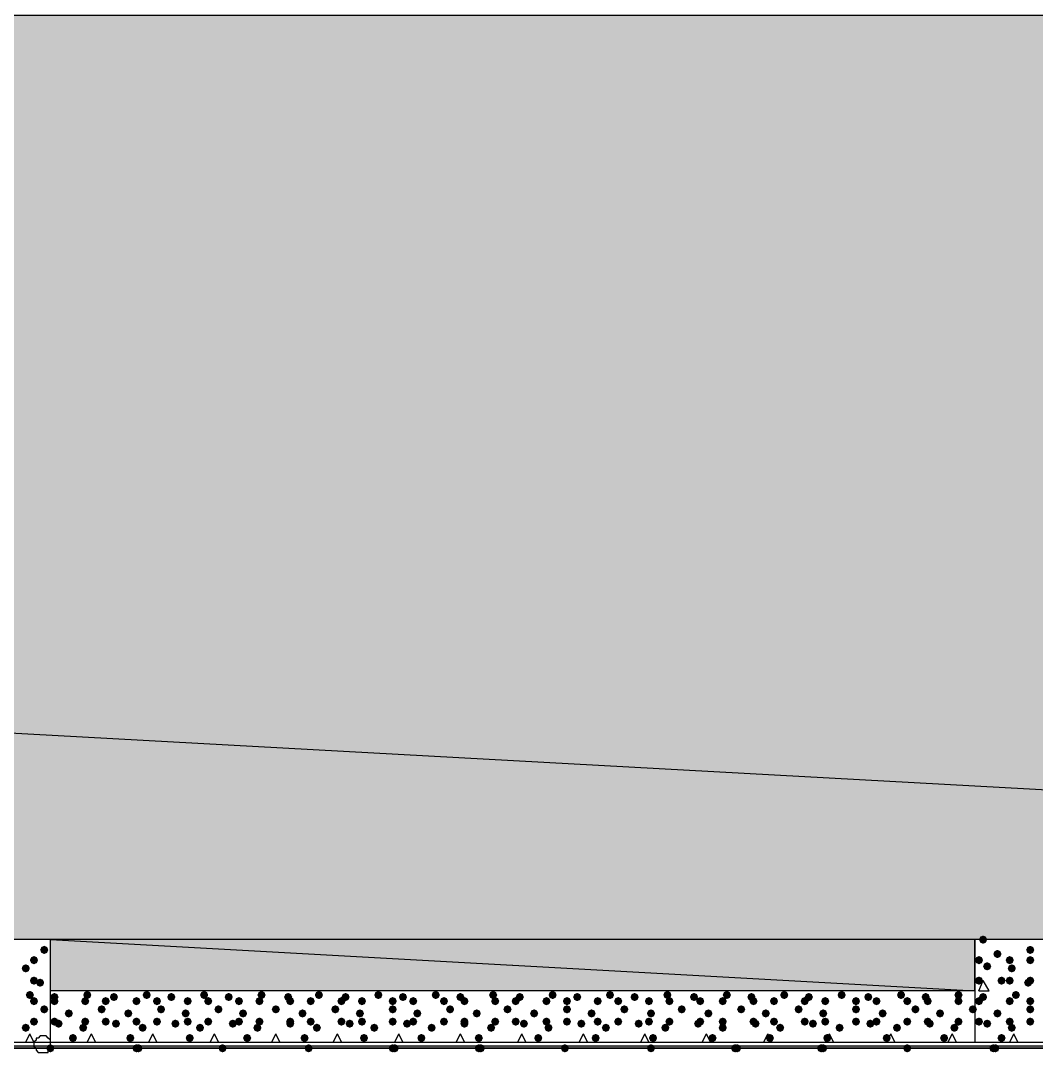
# Model space of a CAD drawing. Header units: millimetres. Extents: x 0 to 420, y 0 to 297.
# Drawn here: x 308.55 to 329.52, y 84.33 to 105.64 of the extents above; entities that cross this region are included whole.
import ezdxf

# ---------------------------------------------------------------- set-up
doc = ezdxf.new("R2010")
doc.units = ezdxf.units.MM
doc.layers.get('0').update_dxf_attribs({"linetype": 'CONTINUOUS'})

msp = doc.modelspace()

# ---------------------------------------------------------------- hatches: boundary and pattern name
at = {"true_color": 0x000008}
h = msp.add_hatch(color=0, dxfattribs=at)
h.paths.add_polyline_path([(385.826, 105.748667), (39.708667, 105.748667), (385.826, 86.656333)], flags=0)
h.paths.add_polyline_path([(39.708667, 105.748667), (385.826, 86.656333), (39.708667, 86.656333)], flags=0)
h = msp.add_hatch(color=0, dxfattribs=at)
h.paths.add_polyline_path([(328.252667, 86.656333), (309.160333, 86.656333), (328.252667, 85.598)], flags=0)
h.paths.add_polyline_path([(309.160333, 86.656333), (328.252667, 85.598), (309.160333, 85.598)], flags=0)
at = {"true_color": 0x000007}
for points in [[(328.506667, 86.656333), (328.481796, 86.596537), (328.422, 86.571667), (328.362204, 86.596537), (328.337333, 86.656333), (328.362204, 86.716129), (328.422, 86.741), (328.481796, 86.716129)], [(309.118, 86.444667), (309.093129, 86.384871), (309.033333, 86.36), (308.973538, 86.384871), (308.948667, 86.444667), (308.973537, 86.504462), (309.033333, 86.529333), (309.093129, 86.504463)], [(328.803, 86.36), (328.778129, 86.300204), (328.718333, 86.275333), (328.658537, 86.300204), (328.633667, 86.36), (328.658537, 86.419796), (328.718333, 86.444667), (328.778129, 86.419796)], [(329.480333, 86.444667), (329.455462, 86.384871), (329.395667, 86.36), (329.335871, 86.384871), (329.311, 86.444667), (329.335871, 86.504462), (329.395667, 86.529333), (329.455462, 86.504463)], [(308.737, 86.063667), (308.712129, 86.003871), (308.652333, 85.979), (308.592538, 86.003871), (308.567667, 86.063667), (308.592537, 86.123462), (308.652333, 86.148333), (308.712129, 86.123463)], [(308.906333, 86.233), (308.881463, 86.173204), (308.821667, 86.148333), (308.761871, 86.173204), (308.737, 86.233), (308.761871, 86.292796), (308.821667, 86.317667), (308.881462, 86.292796)], [(328.422, 86.233), (328.397129, 86.173204), (328.337333, 86.148333), (328.277537, 86.173204), (328.252667, 86.233), (328.277537, 86.292796), (328.337333, 86.317667), (328.397129, 86.292796)], [(328.591333, 86.106), (328.566462, 86.046204), (328.506667, 86.021333), (328.446871, 86.046204), (328.422, 86.106), (328.446871, 86.165796), (328.506667, 86.190667), (328.566462, 86.165796)], [(329.057, 86.233), (329.032129, 86.173204), (328.972333, 86.148333), (328.912537, 86.173204), (328.887667, 86.233), (328.912537, 86.292796), (328.972333, 86.317667), (329.032129, 86.292796)], [(329.099333, 86.063667), (329.074462, 86.003871), (329.014667, 85.979), (328.954871, 86.003871), (328.93, 86.063667), (328.954871, 86.123462), (329.014667, 86.148333), (329.074462, 86.123463)], [(329.480333, 86.233), (329.455462, 86.173204), (329.395667, 86.148333), (329.335871, 86.173204), (329.311, 86.233), (329.335871, 86.292796), (329.395667, 86.317667), (329.455462, 86.292796)], [(308.906333, 85.809667), (308.881463, 85.749871), (308.821667, 85.725), (308.761871, 85.749871), (308.737, 85.809667), (308.761871, 85.869462), (308.821667, 85.894333), (308.881462, 85.869463)], [(309.033333, 85.767333), (309.008462, 85.707538), (308.948667, 85.682667), (308.888871, 85.707538), (308.864, 85.767333), (308.888871, 85.827129), (308.948667, 85.852), (309.008462, 85.827129)], [(328.422, 85.809667), (328.397129, 85.749871), (328.337333, 85.725), (328.277537, 85.749871), (328.252667, 85.809667), (328.277537, 85.869462), (328.337333, 85.894333), (328.397129, 85.869463)], [(328.887667, 85.809667), (328.862796, 85.749871), (328.803, 85.725), (328.743204, 85.749871), (328.718333, 85.809667), (328.743204, 85.869462), (328.803, 85.894333), (328.862796, 85.869463)], [(329.057, 85.809667), (329.032129, 85.749871), (328.972333, 85.725), (328.912537, 85.749871), (328.887667, 85.809667), (328.912537, 85.869462), (328.972333, 85.894333), (329.032129, 85.869463)], [(329.438, 85.767333), (329.413129, 85.707538), (329.353333, 85.682667), (329.293537, 85.707538), (329.268667, 85.767333), (329.293537, 85.827129), (329.353333, 85.852), (329.413129, 85.827129)], [(329.480333, 85.809667), (329.455462, 85.749871), (329.395667, 85.725), (329.335871, 85.749871), (329.311, 85.809667), (329.335871, 85.869462), (329.395667, 85.894333), (329.455462, 85.869463)], [(308.821667, 85.513333), (308.796796, 85.453537), (308.737, 85.428667), (308.677204, 85.453537), (308.652333, 85.513333), (308.677204, 85.573129), (308.737, 85.598), (308.796796, 85.573129)], [(328.506667, 85.471), (328.481796, 85.411204), (328.422, 85.386333), (328.362204, 85.411204), (328.337333, 85.471), (328.362204, 85.530796), (328.422, 85.555667), (328.481796, 85.530796)], [(329.184, 85.513333), (329.159129, 85.453537), (329.099333, 85.428667), (329.039537, 85.453537), (329.014667, 85.513333), (329.039537, 85.573129), (329.099333, 85.598), (329.159129, 85.573129)], [(308.906333, 85.386333), (308.881463, 85.326537), (308.821667, 85.301667), (308.761871, 85.326537), (308.737, 85.386333), (308.761871, 85.446129), (308.821667, 85.471), (308.881462, 85.446129)], [(309.118, 85.217), (309.093129, 85.157204), (309.033333, 85.132333), (308.973538, 85.157204), (308.948667, 85.217), (308.973537, 85.276796), (309.033333, 85.301667), (309.093129, 85.276796)], [(328.422, 85.386333), (328.397129, 85.326537), (328.337333, 85.301667), (328.277537, 85.326537), (328.252667, 85.386333), (328.277537, 85.446129), (328.337333, 85.471), (328.397129, 85.446129)], [(329.057, 85.386333), (329.032129, 85.326537), (328.972333, 85.301667), (328.912537, 85.326537), (328.887667, 85.386333), (328.912537, 85.446129), (328.972333, 85.471), (329.032129, 85.446129)], [(329.480333, 85.386333), (329.455462, 85.326537), (329.395667, 85.301667), (329.335871, 85.326537), (329.311, 85.386333), (329.335871, 85.446129), (329.395667, 85.471), (329.455462, 85.446129)], [(329.480333, 85.217), (329.455462, 85.157204), (329.395667, 85.132333), (329.335871, 85.157204), (329.311, 85.217), (329.335871, 85.276796), (329.395667, 85.301667), (329.455462, 85.276796)], [(308.906333, 84.963), (308.881463, 84.903204), (308.821667, 84.878333), (308.761871, 84.903204), (308.737, 84.963), (308.761871, 85.022796), (308.821667, 85.047667), (308.881462, 85.022796)], [(328.422, 84.963), (328.397129, 84.903204), (328.337333, 84.878333), (328.277537, 84.903204), (328.252667, 84.963), (328.277537, 85.022796), (328.337333, 85.047667), (328.397129, 85.022796)], [(328.803, 85.132333), (328.778129, 85.072538), (328.718333, 85.047667), (328.658537, 85.072538), (328.633667, 85.132333), (328.658537, 85.192129), (328.718333, 85.217), (328.778129, 85.192129)], [(329.057, 84.963), (329.032129, 84.903204), (328.972333, 84.878333), (328.912537, 84.903204), (328.887667, 84.963), (328.912537, 85.022796), (328.972333, 85.047667), (329.032129, 85.022796)], [(329.480333, 84.963), (329.455462, 84.903204), (329.395667, 84.878333), (329.335871, 84.903204), (329.311, 84.963), (329.335871, 85.022796), (329.395667, 85.047667), (329.455462, 85.022796)], [(308.737, 84.836), (308.712129, 84.776204), (308.652333, 84.751333), (308.592538, 84.776204), (308.567667, 84.836), (308.592537, 84.895796), (308.652333, 84.920667), (308.712129, 84.895796)], [(328.591333, 84.920667), (328.566462, 84.860871), (328.506667, 84.836), (328.446871, 84.860871), (328.422, 84.920667), (328.446871, 84.980462), (328.506667, 85.005333), (328.566462, 84.980463)], [(329.099333, 84.836), (329.074462, 84.776204), (329.014667, 84.751333), (328.954871, 84.776204), (328.93, 84.836), (328.954871, 84.895796), (329.014667, 84.920667), (329.074462, 84.895796)], [(328.887667, 84.624333), (328.862796, 84.564537), (328.803, 84.539667), (328.743204, 84.564537), (328.718333, 84.624333), (328.743204, 84.684129), (328.803, 84.709), (328.862796, 84.684129)]]:
    msp.add_hatch(color=0, dxfattribs=at).paths.add_polyline_path(points, flags=0)
at = {"true_color": 0x000008}
for points in [[(309.329667, 85.471), (309.304796, 85.411204), (309.245, 85.386333), (309.185204, 85.411204), (309.160333, 85.471), (309.185204, 85.530796), (309.245, 85.555667), (309.304796, 85.530796)], [(310.007, 85.513333), (309.982129, 85.453537), (309.922333, 85.428667), (309.862538, 85.453537), (309.837667, 85.513333), (309.862537, 85.573129), (309.922333, 85.598), (309.982129, 85.573129)], [(310.557333, 85.471), (310.532462, 85.411204), (310.472667, 85.386333), (310.412871, 85.411204), (310.388, 85.471), (310.412871, 85.530796), (310.472667, 85.555667), (310.532462, 85.530796)], [(311.234667, 85.513333), (311.209796, 85.453537), (311.15, 85.428667), (311.090204, 85.453537), (311.065333, 85.513333), (311.090204, 85.573129), (311.15, 85.598), (311.209796, 85.573129)], [(311.742667, 85.471), (311.717796, 85.411204), (311.658, 85.386333), (311.598204, 85.411204), (311.573333, 85.471), (311.598204, 85.530796), (311.658, 85.555667), (311.717796, 85.530796)], [(312.42, 85.513333), (312.395129, 85.453537), (312.335333, 85.428667), (312.275538, 85.453537), (312.250667, 85.513333), (312.275537, 85.573129), (312.335333, 85.598), (312.395129, 85.573129)], [(312.928, 85.471), (312.903129, 85.411204), (312.843333, 85.386333), (312.783537, 85.411204), (312.758667, 85.471), (312.783537, 85.530796), (312.843333, 85.555667), (312.903129, 85.530796)], [(313.605333, 85.513333), (313.580462, 85.453537), (313.520667, 85.428667), (313.460871, 85.453537), (313.436, 85.513333), (313.460871, 85.573129), (313.520667, 85.598), (313.580462, 85.573129)], [(314.155667, 85.471), (314.130796, 85.411204), (314.071, 85.386333), (314.011204, 85.411204), (313.986333, 85.471), (314.011204, 85.530796), (314.071, 85.555667), (314.130796, 85.530796)], [(314.790667, 85.513333), (314.765796, 85.453537), (314.706, 85.428667), (314.646204, 85.453537), (314.621333, 85.513333), (314.646204, 85.573129), (314.706, 85.598), (314.765796, 85.573129)], [(315.341, 85.471), (315.316129, 85.411204), (315.256333, 85.386333), (315.196537, 85.411204), (315.171667, 85.471), (315.196537, 85.530796), (315.256333, 85.555667), (315.316129, 85.530796)], [(316.018333, 85.513333), (315.993462, 85.453537), (315.933667, 85.428667), (315.873871, 85.453537), (315.849, 85.513333), (315.873871, 85.573129), (315.933667, 85.598), (315.993462, 85.573129)], [(316.526333, 85.471), (316.501463, 85.411204), (316.441667, 85.386333), (316.381871, 85.411204), (316.357, 85.471), (316.381871, 85.530796), (316.441667, 85.555667), (316.501462, 85.530796)], [(317.203667, 85.513333), (317.178796, 85.453537), (317.119, 85.428667), (317.059204, 85.453537), (317.034333, 85.513333), (317.059204, 85.573129), (317.119, 85.598), (317.178796, 85.573129)], [(317.711667, 85.471), (317.686796, 85.411204), (317.627, 85.386333), (317.567204, 85.411204), (317.542333, 85.471), (317.567204, 85.530796), (317.627, 85.555667), (317.686796, 85.530796)], [(318.389, 85.513333), (318.364129, 85.453537), (318.304333, 85.428667), (318.244537, 85.453537), (318.219667, 85.513333), (318.244537, 85.573129), (318.304333, 85.598), (318.364129, 85.573129)], [(318.939333, 85.471), (318.914462, 85.411204), (318.854667, 85.386333), (318.794871, 85.411204), (318.77, 85.471), (318.794871, 85.530796), (318.854667, 85.555667), (318.914462, 85.530796)], [(319.616667, 85.513333), (319.591796, 85.453537), (319.532, 85.428667), (319.472204, 85.453537), (319.447333, 85.513333), (319.472204, 85.573129), (319.532, 85.598), (319.591796, 85.573129)], [(320.124667, 85.471), (320.099796, 85.411204), (320.04, 85.386333), (319.980204, 85.411204), (319.955333, 85.471), (319.980204, 85.530796), (320.04, 85.555667), (320.099796, 85.530796)], [(320.802, 85.513333), (320.777129, 85.453537), (320.717333, 85.428667), (320.657537, 85.453537), (320.632667, 85.513333), (320.657537, 85.573129), (320.717333, 85.598), (320.777129, 85.573129)], [(321.31, 85.471), (321.285129, 85.411204), (321.225333, 85.386333), (321.165538, 85.411204), (321.140667, 85.471), (321.165537, 85.530796), (321.225333, 85.555667), (321.285129, 85.530796)], [(321.987333, 85.513333), (321.962462, 85.453537), (321.902667, 85.428667), (321.842871, 85.453537), (321.818, 85.513333), (321.842871, 85.573129), (321.902667, 85.598), (321.962462, 85.573129)], [(322.537667, 85.471), (322.512796, 85.411204), (322.453, 85.386333), (322.393204, 85.411204), (322.368333, 85.471), (322.393204, 85.530796), (322.453, 85.555667), (322.512796, 85.530796)], [(323.215, 85.513333), (323.190129, 85.453537), (323.130333, 85.428667), (323.070538, 85.453537), (323.045667, 85.513333), (323.070537, 85.573129), (323.130333, 85.598), (323.190129, 85.573129)], [(323.723, 85.471), (323.698129, 85.411204), (323.638333, 85.386333), (323.578538, 85.411204), (323.553667, 85.471), (323.578537, 85.530796), (323.638333, 85.555667), (323.698129, 85.530796)], [(324.400333, 85.513333), (324.375463, 85.453537), (324.315667, 85.428667), (324.255871, 85.453537), (324.231, 85.513333), (324.255871, 85.573129), (324.315667, 85.598), (324.375462, 85.573129)], [(324.908333, 85.471), (324.883462, 85.411204), (324.823667, 85.386333), (324.763871, 85.411204), (324.739, 85.471), (324.763871, 85.530796), (324.823667, 85.555667), (324.883462, 85.530796)], [(325.585667, 85.513333), (325.560796, 85.453537), (325.501, 85.428667), (325.441204, 85.453537), (325.416333, 85.513333), (325.441204, 85.573129), (325.501, 85.598), (325.560796, 85.573129)], [(326.136, 85.471), (326.111129, 85.411204), (326.051333, 85.386333), (325.991537, 85.411204), (325.966667, 85.471), (325.991537, 85.530796), (326.051333, 85.555667), (326.111129, 85.530796)], [(326.813333, 85.513333), (326.788462, 85.453537), (326.728667, 85.428667), (326.668871, 85.453537), (326.644, 85.513333), (326.668871, 85.573129), (326.728667, 85.598), (326.788462, 85.573129)], [(327.321333, 85.471), (327.296462, 85.411204), (327.236667, 85.386333), (327.176871, 85.411204), (327.152, 85.471), (327.176871, 85.530796), (327.236667, 85.555667), (327.296462, 85.530796)], [(327.998667, 85.513333), (327.973796, 85.453537), (327.914, 85.428667), (327.854204, 85.453537), (327.829333, 85.513333), (327.854204, 85.573129), (327.914, 85.598), (327.973796, 85.573129)], [(309.329667, 85.386333), (309.304796, 85.326537), (309.245, 85.301667), (309.185204, 85.326537), (309.160333, 85.386333), (309.185204, 85.446129), (309.245, 85.471), (309.304796, 85.446129)], [(309.964667, 85.386333), (309.939796, 85.326537), (309.88, 85.301667), (309.820204, 85.326537), (309.795333, 85.386333), (309.820204, 85.446129), (309.88, 85.471), (309.939796, 85.446129)], [(310.303333, 85.217), (310.278462, 85.157204), (310.218667, 85.132333), (310.158871, 85.157204), (310.134, 85.217), (310.158871, 85.276796), (310.218667, 85.301667), (310.278462, 85.276796)], [(310.388, 85.386333), (310.363129, 85.326537), (310.303333, 85.301667), (310.243538, 85.326537), (310.218667, 85.386333), (310.243537, 85.446129), (310.303333, 85.471), (310.363129, 85.446129)], [(311.023, 85.386333), (310.998129, 85.326537), (310.938333, 85.301667), (310.878537, 85.326537), (310.853667, 85.386333), (310.878537, 85.446129), (310.938333, 85.471), (310.998129, 85.446129)], [(311.446333, 85.386333), (311.421462, 85.326537), (311.361667, 85.301667), (311.301871, 85.326537), (311.277, 85.386333), (311.301871, 85.446129), (311.361667, 85.471), (311.421462, 85.446129)], [(311.531, 85.217), (311.506129, 85.157204), (311.446333, 85.132333), (311.386538, 85.157204), (311.361667, 85.217), (311.386537, 85.276796), (311.446333, 85.301667), (311.506129, 85.276796)], [(312.081333, 85.386333), (312.056462, 85.326537), (311.996667, 85.301667), (311.936871, 85.326537), (311.912, 85.386333), (311.936871, 85.446129), (311.996667, 85.471), (312.056462, 85.446129)], [(312.504667, 85.386333), (312.479796, 85.326537), (312.42, 85.301667), (312.360204, 85.326537), (312.335333, 85.386333), (312.360204, 85.446129), (312.42, 85.471), (312.479796, 85.446129)], [(312.716333, 85.217), (312.691462, 85.157204), (312.631667, 85.132333), (312.571871, 85.157204), (312.547, 85.217), (312.571871, 85.276796), (312.631667, 85.301667), (312.691462, 85.276796)], [(313.139667, 85.386333), (313.114796, 85.326537), (313.055, 85.301667), (312.995204, 85.326537), (312.970333, 85.386333), (312.995204, 85.446129), (313.055, 85.471), (313.114796, 85.446129)], [(313.563, 85.386333), (313.538129, 85.326537), (313.478333, 85.301667), (313.418537, 85.326537), (313.393667, 85.386333), (313.418537, 85.446129), (313.478333, 85.471), (313.538129, 85.446129)], [(313.901667, 85.217), (313.876796, 85.157204), (313.817, 85.132333), (313.757204, 85.157204), (313.732333, 85.217), (313.757204, 85.276796), (313.817, 85.301667), (313.876796, 85.276796)], [(314.198, 85.386333), (314.173129, 85.326537), (314.113333, 85.301667), (314.053538, 85.326537), (314.028667, 85.386333), (314.053537, 85.446129), (314.113333, 85.471), (314.173129, 85.446129)], [(314.621333, 85.386333), (314.596462, 85.326537), (314.536667, 85.301667), (314.476871, 85.326537), (314.452, 85.386333), (314.476871, 85.446129), (314.536667, 85.471), (314.596462, 85.446129)], [(315.129333, 85.217), (315.104462, 85.157204), (315.044667, 85.132333), (314.984871, 85.157204), (314.96, 85.217), (314.984871, 85.276796), (315.044667, 85.301667), (315.104462, 85.276796)], [(315.256333, 85.386333), (315.231462, 85.326537), (315.171667, 85.301667), (315.111871, 85.326537), (315.087, 85.386333), (315.111871, 85.446129), (315.171667, 85.471), (315.231462, 85.446129)], [(315.679667, 85.386333), (315.654796, 85.326537), (315.595, 85.301667), (315.535204, 85.326537), (315.510333, 85.386333), (315.535204, 85.446129), (315.595, 85.471), (315.654796, 85.446129)], [(316.314667, 85.386333), (316.289796, 85.326537), (316.23, 85.301667), (316.170204, 85.326537), (316.145333, 85.386333), (316.170204, 85.446129), (316.23, 85.471), (316.289796, 85.446129)], [(316.314667, 85.217), (316.289796, 85.157204), (316.23, 85.132333), (316.170204, 85.157204), (316.145333, 85.217), (316.170204, 85.276796), (316.23, 85.301667), (316.289796, 85.276796)], [(316.738, 85.386333), (316.713129, 85.326537), (316.653333, 85.301667), (316.593538, 85.326537), (316.568667, 85.386333), (316.593537, 85.446129), (316.653333, 85.471), (316.713129, 85.446129)], [(317.373, 85.386333), (317.348129, 85.326537), (317.288333, 85.301667), (317.228538, 85.326537), (317.203667, 85.386333), (317.228537, 85.446129), (317.288333, 85.471), (317.348129, 85.446129)], [(317.5, 85.217), (317.475129, 85.157204), (317.415333, 85.132333), (317.355537, 85.157204), (317.330667, 85.217), (317.355537, 85.276796), (317.415333, 85.301667), (317.475129, 85.276796)], [(317.796333, 85.386333), (317.771462, 85.326537), (317.711667, 85.301667), (317.651871, 85.326537), (317.627, 85.386333), (317.651871, 85.446129), (317.711667, 85.471), (317.771462, 85.446129)], [(318.431333, 85.386333), (318.406462, 85.326537), (318.346667, 85.301667), (318.286871, 85.326537), (318.262, 85.386333), (318.286871, 85.446129), (318.346667, 85.471), (318.406462, 85.446129)], [(318.685333, 85.217), (318.660462, 85.157204), (318.600667, 85.132333), (318.540871, 85.157204), (318.516, 85.217), (318.540871, 85.276796), (318.600667, 85.301667), (318.660462, 85.276796)], [(318.854667, 85.386333), (318.829796, 85.326537), (318.77, 85.301667), (318.710204, 85.326537), (318.685333, 85.386333), (318.710204, 85.446129), (318.77, 85.471), (318.829796, 85.446129)], [(319.489667, 85.386333), (319.464796, 85.326537), (319.405, 85.301667), (319.345204, 85.326537), (319.320333, 85.386333), (319.345204, 85.446129), (319.405, 85.471), (319.464796, 85.446129)], [(319.913, 85.386333), (319.888129, 85.326537), (319.828333, 85.301667), (319.768537, 85.326537), (319.743667, 85.386333), (319.768537, 85.446129), (319.828333, 85.471), (319.888129, 85.446129)], [(319.913, 85.217), (319.888129, 85.157204), (319.828333, 85.132333), (319.768537, 85.157204), (319.743667, 85.217), (319.768537, 85.276796), (319.828333, 85.301667), (319.888129, 85.276796)], [(320.548, 85.386333), (320.523129, 85.326537), (320.463333, 85.301667), (320.403537, 85.326537), (320.378667, 85.386333), (320.403537, 85.446129), (320.463333, 85.471), (320.523129, 85.446129)], [(320.971333, 85.386333), (320.946462, 85.326537), (320.886667, 85.301667), (320.826871, 85.326537), (320.802, 85.386333), (320.826871, 85.446129), (320.886667, 85.471), (320.946462, 85.446129)], [(321.098333, 85.217), (321.073463, 85.157204), (321.013667, 85.132333), (320.953871, 85.157204), (320.929, 85.217), (320.953871, 85.276796), (321.013667, 85.301667), (321.073462, 85.276796)], [(321.606333, 85.386333), (321.581462, 85.326537), (321.521667, 85.301667), (321.461871, 85.326537), (321.437, 85.386333), (321.461871, 85.446129), (321.521667, 85.471), (321.581462, 85.446129)], [(322.029667, 85.386333), (322.004796, 85.326537), (321.945, 85.301667), (321.885204, 85.326537), (321.860333, 85.386333), (321.885204, 85.446129), (321.945, 85.471), (322.004796, 85.446129)], [(322.283667, 85.217), (322.258796, 85.157204), (322.199, 85.132333), (322.139204, 85.157204), (322.114333, 85.217), (322.139204, 85.276796), (322.199, 85.301667), (322.258796, 85.276796)], [(322.664667, 85.386333), (322.639796, 85.326537), (322.58, 85.301667), (322.520204, 85.326537), (322.495333, 85.386333), (322.520204, 85.446129), (322.58, 85.471), (322.639796, 85.446129)], [(323.130333, 85.386333), (323.105462, 85.326537), (323.045667, 85.301667), (322.985871, 85.326537), (322.961, 85.386333), (322.985871, 85.446129), (323.045667, 85.471), (323.105462, 85.446129)], [(323.511333, 85.217), (323.486463, 85.157204), (323.426667, 85.132333), (323.366871, 85.157204), (323.342, 85.217), (323.366871, 85.276796), (323.426667, 85.301667), (323.486462, 85.276796)], [(323.765333, 85.386333), (323.740463, 85.326537), (323.680667, 85.301667), (323.620871, 85.326537), (323.596, 85.386333), (323.620871, 85.446129), (323.680667, 85.471), (323.740462, 85.446129)], [(324.188667, 85.386333), (324.163796, 85.326537), (324.104, 85.301667), (324.044204, 85.326537), (324.019333, 85.386333), (324.044204, 85.446129), (324.104, 85.471), (324.163796, 85.446129)], [(324.696667, 85.217), (324.671796, 85.157204), (324.612, 85.132333), (324.552204, 85.157204), (324.527333, 85.217), (324.552204, 85.276796), (324.612, 85.301667), (324.671796, 85.276796)], [(324.823667, 85.386333), (324.798796, 85.326537), (324.739, 85.301667), (324.679204, 85.326537), (324.654333, 85.386333), (324.679204, 85.446129), (324.739, 85.471), (324.798796, 85.446129)], [(325.247, 85.386333), (325.222129, 85.326537), (325.162333, 85.301667), (325.102538, 85.326537), (325.077667, 85.386333), (325.102537, 85.446129), (325.162333, 85.471), (325.222129, 85.446129)], [(325.882, 85.386333), (325.857129, 85.326537), (325.797333, 85.301667), (325.737538, 85.326537), (325.712667, 85.386333), (325.737537, 85.446129), (325.797333, 85.471), (325.857129, 85.446129)], [(325.882, 85.217), (325.857129, 85.157204), (325.797333, 85.132333), (325.737538, 85.157204), (325.712667, 85.217), (325.737537, 85.276796), (325.797333, 85.301667), (325.857129, 85.276796)], [(326.305333, 85.386333), (326.280463, 85.326537), (326.220667, 85.301667), (326.160871, 85.326537), (326.136, 85.386333), (326.160871, 85.446129), (326.220667, 85.471), (326.280462, 85.446129)], [(326.940333, 85.386333), (326.915462, 85.326537), (326.855667, 85.301667), (326.795871, 85.326537), (326.771, 85.386333), (326.795871, 85.446129), (326.855667, 85.471), (326.915462, 85.446129)], [(327.109667, 85.217), (327.084796, 85.157204), (327.025, 85.132333), (326.965204, 85.157204), (326.940333, 85.217), (326.965204, 85.276796), (327.025, 85.301667), (327.084796, 85.276796)], [(327.363667, 85.386333), (327.338796, 85.326537), (327.279, 85.301667), (327.219204, 85.326537), (327.194333, 85.386333), (327.219204, 85.446129), (327.279, 85.471), (327.338796, 85.446129)], [(327.998667, 85.386333), (327.973796, 85.326537), (327.914, 85.301667), (327.854204, 85.326537), (327.829333, 85.386333), (327.854204, 85.446129), (327.914, 85.471), (327.973796, 85.446129)], [(328.295, 85.217), (328.270129, 85.157204), (328.210333, 85.132333), (328.150538, 85.157204), (328.125667, 85.217), (328.150537, 85.276796), (328.210333, 85.301667), (328.270129, 85.276796)], [(309.329667, 84.963), (309.304796, 84.903204), (309.245, 84.878333), (309.185204, 84.903204), (309.160333, 84.963), (309.185204, 85.022796), (309.245, 85.047667), (309.304796, 85.022796)], [(309.626, 85.132333), (309.601129, 85.072538), (309.541333, 85.047667), (309.481537, 85.072538), (309.456667, 85.132333), (309.481537, 85.192129), (309.541333, 85.217), (309.601129, 85.192129)], [(309.964667, 84.963), (309.939796, 84.903204), (309.88, 84.878333), (309.820204, 84.903204), (309.795333, 84.963), (309.820204, 85.022796), (309.88, 85.047667), (309.939796, 85.022796)], [(310.388, 84.963), (310.363129, 84.903204), (310.303333, 84.878333), (310.243538, 84.903204), (310.218667, 84.963), (310.243537, 85.022796), (310.303333, 85.047667), (310.363129, 85.022796)], [(310.853667, 85.132333), (310.828796, 85.072538), (310.769, 85.047667), (310.709204, 85.072538), (310.684333, 85.132333), (310.709204, 85.192129), (310.769, 85.217), (310.828796, 85.192129)], [(311.023, 84.963), (310.998129, 84.903204), (310.938333, 84.878333), (310.878537, 84.903204), (310.853667, 84.963), (310.878537, 85.022796), (310.938333, 85.047667), (310.998129, 85.022796)], [(311.446333, 84.963), (311.421462, 84.903204), (311.361667, 84.878333), (311.301871, 84.903204), (311.277, 84.963), (311.301871, 85.022796), (311.361667, 85.047667), (311.421462, 85.022796)], [(312.039, 85.132333), (312.014129, 85.072538), (311.954333, 85.047667), (311.894537, 85.072538), (311.869667, 85.132333), (311.894537, 85.192129), (311.954333, 85.217), (312.014129, 85.192129)], [(312.081333, 84.963), (312.056462, 84.903204), (311.996667, 84.878333), (311.936871, 84.903204), (311.912, 84.963), (311.936871, 85.022796), (311.996667, 85.047667), (312.056462, 85.022796)], [(312.504667, 84.963), (312.479796, 84.903204), (312.42, 84.878333), (312.360204, 84.903204), (312.335333, 84.963), (312.360204, 85.022796), (312.42, 85.047667), (312.479796, 85.022796)], [(313.139667, 84.963), (313.114796, 84.903204), (313.055, 84.878333), (312.995204, 84.903204), (312.970333, 84.963), (312.995204, 85.022796), (313.055, 85.047667), (313.114796, 85.022796)], [(313.224333, 85.132333), (313.199462, 85.072538), (313.139667, 85.047667), (313.079871, 85.072538), (313.055, 85.132333), (313.079871, 85.192129), (313.139667, 85.217), (313.199462, 85.192129)], [(313.563, 84.963), (313.538129, 84.903204), (313.478333, 84.878333), (313.418537, 84.903204), (313.393667, 84.963), (313.418537, 85.022796), (313.478333, 85.047667), (313.538129, 85.022796)], [(314.198, 84.963), (314.173129, 84.903204), (314.113333, 84.878333), (314.053538, 84.903204), (314.028667, 84.963), (314.053537, 85.022796), (314.113333, 85.047667), (314.173129, 85.022796)], [(314.452, 85.132333), (314.427129, 85.072538), (314.367333, 85.047667), (314.307538, 85.072538), (314.282667, 85.132333), (314.307537, 85.192129), (314.367333, 85.217), (314.427129, 85.192129)], [(314.621333, 84.963), (314.596462, 84.903204), (314.536667, 84.878333), (314.476871, 84.903204), (314.452, 84.963), (314.476871, 85.022796), (314.536667, 85.047667), (314.596462, 85.022796)], [(315.256333, 84.963), (315.231462, 84.903204), (315.171667, 84.878333), (315.111871, 84.903204), (315.087, 84.963), (315.111871, 85.022796), (315.171667, 85.047667), (315.231462, 85.022796)], [(315.637333, 85.132333), (315.612462, 85.072538), (315.552667, 85.047667), (315.492871, 85.072538), (315.468, 85.132333), (315.492871, 85.192129), (315.552667, 85.217), (315.612462, 85.192129)], [(315.679667, 84.963), (315.654796, 84.903204), (315.595, 84.878333), (315.535204, 84.903204), (315.510333, 84.963), (315.535204, 85.022796), (315.595, 85.047667), (315.654796, 85.022796)], [(316.314667, 84.963), (316.289796, 84.903204), (316.23, 84.878333), (316.170204, 84.903204), (316.145333, 84.963), (316.170204, 85.022796), (316.23, 85.047667), (316.289796, 85.022796)], [(316.738, 84.963), (316.713129, 84.903204), (316.653333, 84.878333), (316.593538, 84.903204), (316.568667, 84.963), (316.593537, 85.022796), (316.653333, 85.047667), (316.713129, 85.022796)], [(316.822667, 85.132333), (316.797796, 85.072538), (316.738, 85.047667), (316.678204, 85.072538), (316.653333, 85.132333), (316.678204, 85.192129), (316.738, 85.217), (316.797796, 85.192129)], [(317.373, 84.963), (317.348129, 84.903204), (317.288333, 84.878333), (317.228538, 84.903204), (317.203667, 84.963), (317.228537, 85.022796), (317.288333, 85.047667), (317.348129, 85.022796)], [(317.796333, 84.963), (317.771462, 84.903204), (317.711667, 84.878333), (317.651871, 84.903204), (317.627, 84.963), (317.651871, 85.022796), (317.711667, 85.047667), (317.771462, 85.022796)], [(318.050333, 85.132333), (318.025463, 85.072538), (317.965667, 85.047667), (317.905871, 85.072538), (317.881, 85.132333), (317.905871, 85.192129), (317.965667, 85.217), (318.025462, 85.192129)], [(318.431333, 84.963), (318.406462, 84.903204), (318.346667, 84.878333), (318.286871, 84.903204), (318.262, 84.963), (318.286871, 85.022796), (318.346667, 85.047667), (318.406462, 85.022796)], [(318.854667, 84.963), (318.829796, 84.903204), (318.77, 84.878333), (318.710204, 84.903204), (318.685333, 84.963), (318.710204, 85.022796), (318.77, 85.047667), (318.829796, 85.022796)], [(319.235667, 85.132333), (319.210796, 85.072538), (319.151, 85.047667), (319.091204, 85.072538), (319.066333, 85.132333), (319.091204, 85.192129), (319.151, 85.217), (319.210796, 85.192129)], [(319.489667, 84.963), (319.464796, 84.903204), (319.405, 84.878333), (319.345204, 84.903204), (319.320333, 84.963), (319.345204, 85.022796), (319.405, 85.047667), (319.464796, 85.022796)], [(319.913, 84.963), (319.888129, 84.903204), (319.828333, 84.878333), (319.768537, 84.903204), (319.743667, 84.963), (319.768537, 85.022796), (319.828333, 85.047667), (319.888129, 85.022796)], [(320.421, 85.132333), (320.396129, 85.072538), (320.336333, 85.047667), (320.276538, 85.072538), (320.251667, 85.132333), (320.276537, 85.192129), (320.336333, 85.217), (320.396129, 85.192129)], [(320.548, 84.963), (320.523129, 84.903204), (320.463333, 84.878333), (320.403537, 84.903204), (320.378667, 84.963), (320.403537, 85.022796), (320.463333, 85.047667), (320.523129, 85.022796)], [(320.971333, 84.963), (320.946462, 84.903204), (320.886667, 84.878333), (320.826871, 84.903204), (320.802, 84.963), (320.826871, 85.022796), (320.886667, 85.047667), (320.946462, 85.022796)], [(321.606333, 84.963), (321.581462, 84.903204), (321.521667, 84.878333), (321.461871, 84.903204), (321.437, 84.963), (321.461871, 85.022796), (321.521667, 85.047667), (321.581462, 85.022796)], [(321.648667, 85.132333), (321.623796, 85.072538), (321.564, 85.047667), (321.504204, 85.072538), (321.479333, 85.132333), (321.504204, 85.192129), (321.564, 85.217), (321.623796, 85.192129)], [(322.029667, 84.963), (322.004796, 84.903204), (321.945, 84.878333), (321.885204, 84.903204), (321.860333, 84.963), (321.885204, 85.022796), (321.945, 85.047667), (322.004796, 85.022796)], [(322.664667, 84.963), (322.639796, 84.903204), (322.58, 84.878333), (322.520204, 84.903204), (322.495333, 84.963), (322.520204, 85.022796), (322.58, 85.047667), (322.639796, 85.022796)], [(322.834, 85.132333), (322.809129, 85.072538), (322.749333, 85.047667), (322.689537, 85.072538), (322.664667, 85.132333), (322.689537, 85.192129), (322.749333, 85.217), (322.809129, 85.192129)], [(323.130333, 84.963), (323.105462, 84.903204), (323.045667, 84.878333), (322.985871, 84.903204), (322.961, 84.963), (322.985871, 85.022796), (323.045667, 85.047667), (323.105462, 85.022796)], [(323.765333, 84.963), (323.740463, 84.903204), (323.680667, 84.878333), (323.620871, 84.903204), (323.596, 84.963), (323.620871, 85.022796), (323.680667, 85.047667), (323.740462, 85.022796)], [(324.019333, 85.132333), (323.994462, 85.072538), (323.934667, 85.047667), (323.874871, 85.072538), (323.85, 85.132333), (323.874871, 85.192129), (323.934667, 85.217), (323.994462, 85.192129)], [(324.188667, 84.963), (324.163796, 84.903204), (324.104, 84.878333), (324.044204, 84.903204), (324.019333, 84.963), (324.044204, 85.022796), (324.104, 85.047667), (324.163796, 85.022796)], [(324.823667, 84.963), (324.798796, 84.903204), (324.739, 84.878333), (324.679204, 84.903204), (324.654333, 84.963), (324.679204, 85.022796), (324.739, 85.047667), (324.798796, 85.022796)], [(325.204667, 85.132333), (325.179796, 85.072538), (325.12, 85.047667), (325.060204, 85.072538), (325.035333, 85.132333), (325.060204, 85.192129), (325.12, 85.217), (325.179796, 85.192129)], [(325.247, 84.963), (325.222129, 84.903204), (325.162333, 84.878333), (325.102538, 84.903204), (325.077667, 84.963), (325.102537, 85.022796), (325.162333, 85.047667), (325.222129, 85.022796)], [(325.882, 84.963), (325.857129, 84.903204), (325.797333, 84.878333), (325.737538, 84.903204), (325.712667, 84.963), (325.737537, 85.022796), (325.797333, 85.047667), (325.857129, 85.022796)], [(326.305333, 84.963), (326.280463, 84.903204), (326.220667, 84.878333), (326.160871, 84.903204), (326.136, 84.963), (326.160871, 85.022796), (326.220667, 85.047667), (326.280462, 85.022796)], [(326.432333, 85.132333), (326.407462, 85.072538), (326.347667, 85.047667), (326.287871, 85.072538), (326.263, 85.132333), (326.287871, 85.192129), (326.347667, 85.217), (326.407462, 85.192129)], [(326.940333, 84.963), (326.915462, 84.903204), (326.855667, 84.878333), (326.795871, 84.903204), (326.771, 84.963), (326.795871, 85.022796), (326.855667, 85.047667), (326.915462, 85.022796)], [(327.363667, 84.963), (327.338796, 84.903204), (327.279, 84.878333), (327.219204, 84.903204), (327.194333, 84.963), (327.219204, 85.022796), (327.279, 85.047667), (327.338796, 85.022796)], [(327.617667, 85.132333), (327.592796, 85.072538), (327.533, 85.047667), (327.473204, 85.072538), (327.448333, 85.132333), (327.473204, 85.192129), (327.533, 85.217), (327.592796, 85.192129)], [(327.998667, 84.963), (327.973796, 84.903204), (327.914, 84.878333), (327.854204, 84.903204), (327.829333, 84.963), (327.854204, 85.022796), (327.914, 85.047667), (327.973796, 85.022796)], [(309.414333, 84.920667), (309.389462, 84.860871), (309.329667, 84.836), (309.269871, 84.860871), (309.245, 84.920667), (309.269871, 84.980462), (309.329667, 85.005333), (309.389462, 84.980463)], [(309.922333, 84.836), (309.897462, 84.776204), (309.837667, 84.751333), (309.777871, 84.776204), (309.753, 84.836), (309.777871, 84.895796), (309.837667, 84.920667), (309.897462, 84.895796)], [(310.599667, 84.920667), (310.574796, 84.860871), (310.515, 84.836), (310.455204, 84.860871), (310.430333, 84.920667), (310.455204, 84.980462), (310.515, 85.005333), (310.574796, 84.980463)], [(311.15, 84.836), (311.125129, 84.776204), (311.065333, 84.751333), (311.005538, 84.776204), (310.980667, 84.836), (311.005537, 84.895796), (311.065333, 84.920667), (311.125129, 84.895796)], [(311.827333, 84.920667), (311.802462, 84.860871), (311.742667, 84.836), (311.682871, 84.860871), (311.658, 84.920667), (311.682871, 84.980462), (311.742667, 85.005333), (311.802462, 84.980463)], [(312.335333, 84.836), (312.310462, 84.776204), (312.250667, 84.751333), (312.190871, 84.776204), (312.166, 84.836), (312.190871, 84.895796), (312.250667, 84.920667), (312.310462, 84.895796)], [(313.012667, 84.920667), (312.987796, 84.860871), (312.928, 84.836), (312.868204, 84.860871), (312.843333, 84.920667), (312.868204, 84.980462), (312.928, 85.005333), (312.987796, 84.980463)], [(313.520667, 84.836), (313.495796, 84.776204), (313.436, 84.751333), (313.376204, 84.776204), (313.351333, 84.836), (313.376204, 84.895796), (313.436, 84.920667), (313.495796, 84.895796)], [(314.198, 84.920667), (314.173129, 84.860871), (314.113333, 84.836), (314.053538, 84.860871), (314.028667, 84.920667), (314.053537, 84.980462), (314.113333, 85.005333), (314.173129, 84.980463)], [(314.748333, 84.836), (314.723462, 84.776204), (314.663667, 84.751333), (314.603871, 84.776204), (314.579, 84.836), (314.603871, 84.895796), (314.663667, 84.920667), (314.723462, 84.895796)], [(315.425667, 84.920667), (315.400796, 84.860871), (315.341, 84.836), (315.281204, 84.860871), (315.256333, 84.920667), (315.281204, 84.980462), (315.341, 85.005333), (315.400796, 84.980463)], [(315.933667, 84.836), (315.908796, 84.776204), (315.849, 84.751333), (315.789204, 84.776204), (315.764333, 84.836), (315.789204, 84.895796), (315.849, 84.920667), (315.908796, 84.895796)], [(316.611, 84.920667), (316.586129, 84.860871), (316.526333, 84.836), (316.466537, 84.860871), (316.441667, 84.920667), (316.466537, 84.980462), (316.526333, 85.005333), (316.586129, 84.980463)], [(317.119, 84.836), (317.094129, 84.776204), (317.034333, 84.751333), (316.974538, 84.776204), (316.949667, 84.836), (316.974537, 84.895796), (317.034333, 84.920667), (317.094129, 84.895796)], [(317.796333, 84.920667), (317.771462, 84.860871), (317.711667, 84.836), (317.651871, 84.860871), (317.627, 84.920667), (317.651871, 84.980462), (317.711667, 85.005333), (317.771462, 84.980463)], [(318.346667, 84.836), (318.321796, 84.776204), (318.262, 84.751333), (318.202204, 84.776204), (318.177333, 84.836), (318.202204, 84.895796), (318.262, 84.920667), (318.321796, 84.895796)], [(319.024, 84.920667), (318.999129, 84.860871), (318.939333, 84.836), (318.879537, 84.860871), (318.854667, 84.920667), (318.879537, 84.980462), (318.939333, 85.005333), (318.999129, 84.980463)], [(319.532, 84.836), (319.507129, 84.776204), (319.447333, 84.751333), (319.387538, 84.776204), (319.362667, 84.836), (319.387537, 84.895796), (319.447333, 84.920667), (319.507129, 84.895796)], [(320.209333, 84.920667), (320.184463, 84.860871), (320.124667, 84.836), (320.064871, 84.860871), (320.04, 84.920667), (320.064871, 84.980462), (320.124667, 85.005333), (320.184462, 84.980463)], [(320.717333, 84.836), (320.692462, 84.776204), (320.632667, 84.751333), (320.572871, 84.776204), (320.548, 84.836), (320.572871, 84.895796), (320.632667, 84.920667), (320.692462, 84.895796)], [(321.394667, 84.920667), (321.369796, 84.860871), (321.31, 84.836), (321.250204, 84.860871), (321.225333, 84.920667), (321.250204, 84.980462), (321.31, 85.005333), (321.369796, 84.980463)], [(321.945, 84.836), (321.920129, 84.776204), (321.860333, 84.751333), (321.800538, 84.776204), (321.775667, 84.836), (321.800537, 84.895796), (321.860333, 84.920667), (321.920129, 84.895796)], [(322.622333, 84.920667), (322.597462, 84.860871), (322.537667, 84.836), (322.477871, 84.860871), (322.453, 84.920667), (322.477871, 84.980462), (322.537667, 85.005333), (322.597462, 84.980463)], [(323.130333, 84.836), (323.105462, 84.776204), (323.045667, 84.751333), (322.985871, 84.776204), (322.961, 84.836), (322.985871, 84.895796), (323.045667, 84.920667), (323.105462, 84.895796)], [(323.807667, 84.920667), (323.782796, 84.860871), (323.723, 84.836), (323.663204, 84.860871), (323.638333, 84.920667), (323.663204, 84.980462), (323.723, 85.005333), (323.782796, 84.980463)], [(324.315667, 84.836), (324.290796, 84.776204), (324.231, 84.751333), (324.171204, 84.776204), (324.146333, 84.836), (324.171204, 84.895796), (324.231, 84.920667), (324.290796, 84.895796)], [(324.993, 84.920667), (324.968129, 84.860871), (324.908333, 84.836), (324.848538, 84.860871), (324.823667, 84.920667), (324.848537, 84.980462), (324.908333, 85.005333), (324.968129, 84.980463)], [(325.543333, 84.836), (325.518462, 84.776204), (325.458667, 84.751333), (325.398871, 84.776204), (325.374, 84.836), (325.398871, 84.895796), (325.458667, 84.920667), (325.518462, 84.895796)], [(326.178333, 84.920667), (326.153462, 84.860871), (326.093667, 84.836), (326.033871, 84.860871), (326.009, 84.920667), (326.033871, 84.980462), (326.093667, 85.005333), (326.153462, 84.980463)], [(326.728667, 84.836), (326.703796, 84.776204), (326.644, 84.751333), (326.584204, 84.776204), (326.559333, 84.836), (326.584204, 84.895796), (326.644, 84.920667), (326.703796, 84.895796)], [(327.406, 84.920667), (327.381129, 84.860871), (327.321333, 84.836), (327.261537, 84.860871), (327.236667, 84.920667), (327.261537, 84.980462), (327.321333, 85.005333), (327.381129, 84.980463)], [(327.914, 84.836), (327.889129, 84.776204), (327.829333, 84.751333), (327.769537, 84.776204), (327.744667, 84.836), (327.769537, 84.895796), (327.829333, 84.920667), (327.889129, 84.895796)], [(309.710667, 84.624333), (309.685796, 84.564537), (309.626, 84.539667), (309.566204, 84.564537), (309.541333, 84.624333), (309.566204, 84.684129), (309.626, 84.709), (309.685796, 84.684129)], [(310.896, 84.624333), (310.871129, 84.564537), (310.811333, 84.539667), (310.751537, 84.564537), (310.726667, 84.624333), (310.751537, 84.684129), (310.811333, 84.709), (310.871129, 84.684129)], [(312.123667, 84.624333), (312.098796, 84.564537), (312.039, 84.539667), (311.979204, 84.564537), (311.954333, 84.624333), (311.979204, 84.684129), (312.039, 84.709), (312.098796, 84.684129)], [(313.309, 84.624333), (313.284129, 84.564537), (313.224333, 84.539667), (313.164537, 84.564537), (313.139667, 84.624333), (313.164537, 84.684129), (313.224333, 84.709), (313.284129, 84.684129)], [(314.494333, 84.624333), (314.469462, 84.564537), (314.409667, 84.539667), (314.349871, 84.564537), (314.325, 84.624333), (314.349871, 84.684129), (314.409667, 84.709), (314.469462, 84.684129)], [(315.722, 84.624333), (315.697129, 84.564537), (315.637333, 84.539667), (315.577538, 84.564537), (315.552667, 84.624333), (315.577537, 84.684129), (315.637333, 84.709), (315.697129, 84.684129)], [(316.907333, 84.624333), (316.882462, 84.564537), (316.822667, 84.539667), (316.762871, 84.564537), (316.738, 84.624333), (316.762871, 84.684129), (316.822667, 84.709), (316.882462, 84.684129)], [(318.092667, 84.624333), (318.067796, 84.564537), (318.008, 84.539667), (317.948204, 84.564537), (317.923333, 84.624333), (317.948204, 84.684129), (318.008, 84.709), (318.067796, 84.684129)], [(319.320333, 84.624333), (319.295462, 84.564537), (319.235667, 84.539667), (319.175871, 84.564537), (319.151, 84.624333), (319.175871, 84.684129), (319.235667, 84.709), (319.295462, 84.684129)], [(320.505667, 84.624333), (320.480796, 84.564537), (320.421, 84.539667), (320.361204, 84.564537), (320.336333, 84.624333), (320.361204, 84.684129), (320.421, 84.709), (320.480796, 84.684129)], [(321.691, 84.624333), (321.666129, 84.564537), (321.606333, 84.539667), (321.546538, 84.564537), (321.521667, 84.624333), (321.546537, 84.684129), (321.606333, 84.709), (321.666129, 84.684129)], [(322.918667, 84.624333), (322.893796, 84.564537), (322.834, 84.539667), (322.774204, 84.564537), (322.749333, 84.624333), (322.774204, 84.684129), (322.834, 84.709), (322.893796, 84.684129)], [(324.104, 84.624333), (324.079129, 84.564537), (324.019333, 84.539667), (323.959538, 84.564537), (323.934667, 84.624333), (323.959537, 84.684129), (324.019333, 84.709), (324.079129, 84.684129)], [(325.289333, 84.624333), (325.264462, 84.564537), (325.204667, 84.539667), (325.144871, 84.564537), (325.12, 84.624333), (325.144871, 84.684129), (325.204667, 84.709), (325.264462, 84.684129)], [(326.517, 84.624333), (326.492129, 84.564537), (326.432333, 84.539667), (326.372538, 84.564537), (326.347667, 84.624333), (326.372537, 84.684129), (326.432333, 84.709), (326.492129, 84.684129)], [(327.702333, 84.624333), (327.677462, 84.564537), (327.617667, 84.539667), (327.557871, 84.564537), (327.533, 84.624333), (327.557871, 84.684129), (327.617667, 84.709), (327.677462, 84.684129)]]:
    msp.add_hatch(color=0, dxfattribs=at).paths.add_polyline_path(points, flags=0)
at = {"true_color": 0x000007}
h = msp.add_hatch(color=0, dxfattribs=at)
h.paths.add_polyline_path([(386.969, 84.455), (38.565667, 84.455), (386.969, 84.412667)], flags=0)
h.paths.add_polyline_path([(38.565667, 84.455), (386.969, 84.412667), (38.565667, 84.412667)], flags=0)
at = {"true_color": 0x0000fe}
for points in [[(309.245, 84.412667), (309.220129, 84.352871), (309.160333, 84.328), (309.100537, 84.352871), (309.075667, 84.412667), (309.100537, 84.472462), (309.160333, 84.497333), (309.220129, 84.472463)], [(309.245, 84.412667), (309.220129, 84.352871), (309.160333, 84.328), (309.100537, 84.352871), (309.075667, 84.412667), (309.100537, 84.472462), (309.160333, 84.497333), (309.220129, 84.472463)], [(311.023, 84.412667), (310.998129, 84.352871), (310.938333, 84.328), (310.878537, 84.352871), (310.853667, 84.412667), (310.878537, 84.472462), (310.938333, 84.497333), (310.998129, 84.472463)], [(311.065333, 84.412667), (311.040462, 84.352871), (310.980667, 84.328), (310.920871, 84.352871), (310.896, 84.412667), (310.920871, 84.472462), (310.980667, 84.497333), (311.040462, 84.472463)], [(312.801, 84.412667), (312.776129, 84.352871), (312.716333, 84.328), (312.656538, 84.352871), (312.631667, 84.412667), (312.656537, 84.472462), (312.716333, 84.497333), (312.776129, 84.472463)], [(312.801, 84.412667), (312.776129, 84.352871), (312.716333, 84.328), (312.656538, 84.352871), (312.631667, 84.412667), (312.656537, 84.472462), (312.716333, 84.497333), (312.776129, 84.472463)], [(314.579, 84.412667), (314.554129, 84.352871), (314.494333, 84.328), (314.434537, 84.352871), (314.409667, 84.412667), (314.434537, 84.472462), (314.494333, 84.497333), (314.554129, 84.472463)], [(314.579, 84.412667), (314.554129, 84.352871), (314.494333, 84.328), (314.434537, 84.352871), (314.409667, 84.412667), (314.434537, 84.472462), (314.494333, 84.497333), (314.554129, 84.472463)], [(316.314667, 84.412667), (316.289796, 84.352871), (316.23, 84.328), (316.170204, 84.352871), (316.145333, 84.412667), (316.170204, 84.472462), (316.23, 84.497333), (316.289796, 84.472463)], [(316.357, 84.412667), (316.332129, 84.352871), (316.272333, 84.328), (316.212538, 84.352871), (316.187667, 84.412667), (316.212537, 84.472462), (316.272333, 84.497333), (316.332129, 84.472463)], [(318.092667, 84.412667), (318.067796, 84.352871), (318.008, 84.328), (317.948204, 84.352871), (317.923333, 84.412667), (317.948204, 84.472462), (318.008, 84.497333), (318.067796, 84.472463)], [(318.135, 84.412667), (318.110129, 84.352871), (318.050333, 84.328), (317.990538, 84.352871), (317.965667, 84.412667), (317.990537, 84.472462), (318.050333, 84.497333), (318.110129, 84.472463)], [(319.870667, 84.412667), (319.845796, 84.352871), (319.786, 84.328), (319.726204, 84.352871), (319.701333, 84.412667), (319.726204, 84.472462), (319.786, 84.497333), (319.845796, 84.472463)], [(319.870667, 84.412667), (319.845796, 84.352871), (319.786, 84.328), (319.726204, 84.352871), (319.701333, 84.412667), (319.726204, 84.472462), (319.786, 84.497333), (319.845796, 84.472463)], [(321.648667, 84.412667), (321.623796, 84.352871), (321.564, 84.328), (321.504204, 84.352871), (321.479333, 84.412667), (321.504204, 84.472462), (321.564, 84.497333), (321.623796, 84.472463)], [(321.648667, 84.412667), (321.623796, 84.352871), (321.564, 84.328), (321.504204, 84.352871), (321.479333, 84.412667), (321.504204, 84.472462), (321.564, 84.497333), (321.623796, 84.472463)], [(323.384333, 84.412667), (323.359462, 84.352871), (323.299667, 84.328), (323.239871, 84.352871), (323.215, 84.412667), (323.239871, 84.472462), (323.299667, 84.497333), (323.359462, 84.472463)], [(323.426667, 84.412667), (323.401796, 84.352871), (323.342, 84.328), (323.282204, 84.352871), (323.257333, 84.412667), (323.282204, 84.472462), (323.342, 84.497333), (323.401796, 84.472463)], [(325.162333, 84.412667), (325.137462, 84.352871), (325.077667, 84.328), (325.017871, 84.352871), (324.993, 84.412667), (325.017871, 84.472462), (325.077667, 84.497333), (325.137462, 84.472463)], [(325.204667, 84.412667), (325.179796, 84.352871), (325.12, 84.328), (325.060204, 84.352871), (325.035333, 84.412667), (325.060204, 84.472462), (325.12, 84.497333), (325.179796, 84.472463)], [(326.940333, 84.412667), (326.915462, 84.352871), (326.855667, 84.328), (326.795871, 84.352871), (326.771, 84.412667), (326.795871, 84.472462), (326.855667, 84.497333), (326.915462, 84.472463)], [(326.940333, 84.412667), (326.915462, 84.352871), (326.855667, 84.328), (326.795871, 84.352871), (326.771, 84.412667), (326.795871, 84.472462), (326.855667, 84.497333), (326.915462, 84.472463)], [(328.718333, 84.412667), (328.693463, 84.352871), (328.633667, 84.328), (328.573871, 84.352871), (328.549, 84.412667), (328.573871, 84.472462), (328.633667, 84.497333), (328.693462, 84.472463)], [(328.760667, 84.412667), (328.735796, 84.352871), (328.676, 84.328), (328.616204, 84.352871), (328.591333, 84.412667), (328.616204, 84.472462), (328.676, 84.497333), (328.735796, 84.472463)]]:
    msp.add_hatch(color=0, dxfattribs=at).paths.add_polyline_path(points, flags=0)

# ---------------------------------------------------------------- linework, layer by layer
at = {"color": 0, "true_color": 0x000008}
for points in [[(385.826, 105.748667), (39.708667, 105.748667), (385.826, 86.656333)], [(39.708667, 105.748667), (385.826, 86.656333), (39.708667, 86.656333)], [(328.252667, 86.656333), (309.160333, 86.656333), (328.252667, 85.598)], [(309.160333, 86.656333), (328.252667, 85.598), (309.160333, 85.598)]]:
    msp.add_lwpolyline(points, close=True, dxfattribs=at)
at = {"color": 0, "true_color": 0x000007}
for points in [[(307.043667, 86.656333), (307.043667, 84.539667), (309.160333, 84.539667), (309.160333, 86.656333)], [(328.252667, 86.656333), (328.252667, 84.539667), (330.369333, 84.539667), (330.369333, 86.656333)], [(309.160333, 84.497333), (309.160333, 84.539667), (309.160333, 84.582), (309.118, 84.624333), (309.075667, 84.666667), (309.033333, 84.666667), (308.991, 84.666667), (308.948667, 84.666667), (308.906333, 84.624333), (308.864, 84.624333), (308.864, 84.582), (308.821667, 84.539667), (308.821667, 84.497333), (308.821667, 84.455), (308.864, 84.412667), (308.864, 84.370333), (308.906333, 84.328), (308.948667, 84.328), (308.991, 84.328), (309.033333, 84.328), (309.075667, 84.328), (309.118, 84.328), (309.118, 84.370333), (309.160333, 84.370333), (309.160333, 84.412667), (309.160333, 84.455)], [(386.969, 84.455), (38.565667, 84.455), (386.969, 84.412667)], [(38.565667, 84.455), (386.969, 84.412667), (38.565667, 84.412667)]]:
    msp.add_lwpolyline(points, close=True, dxfattribs=at)
for points in [[(328.337333, 85.598), (328.422, 85.809667)], [(328.549, 85.598), (328.422, 85.809667)], [(328.252667, 85.598), (309.160333, 85.598)], [(328.337333, 85.598), (328.549, 85.598)], [(308.652333, 84.539667), (308.737, 84.709)], [(308.821667, 84.539667), (308.737, 84.709)], [(328.972333, 84.539667), (329.057, 84.709)], [(329.141667, 84.539667), (329.057, 84.709)], [(387.053667, 84.412667), (38.481, 84.412667)], [(387.011333, 84.412667), (38.523333, 84.412667), (387.011333, 84.412667), (38.523333, 84.412667)], [(38.523333, 84.412667), (387.011333, 84.412667), (38.523333, 84.412667), (387.011333, 84.412667)], [(387.011333, 84.412667), (38.523333, 84.412667)], [(38.523333, 84.412667), (38.565667, 84.412667), (386.969, 84.412667), (387.011333, 84.412667)], [(386.969, 84.455), (38.565667, 84.455)], [(309.160333, 84.539667), (328.252667, 84.539667)]]:
    msp.add_lwpolyline(points, dxfattribs=at)
at = {"color": 0, "true_color": 0x000008}
for points in [[(309.922333, 84.539667), (310.007, 84.709)], [(310.091667, 84.539667), (310.007, 84.709)], [(311.192333, 84.539667), (311.277, 84.709)], [(311.361667, 84.539667), (311.277, 84.709)], [(312.462333, 84.539667), (312.547, 84.709)], [(312.631667, 84.539667), (312.547, 84.709)], [(313.732333, 84.539667), (313.817, 84.709)], [(313.901667, 84.539667), (313.817, 84.709)], [(315.002333, 84.539667), (315.087, 84.709)], [(315.171667, 84.539667), (315.087, 84.709)], [(316.272333, 84.539667), (316.357, 84.709)], [(316.441667, 84.539667), (316.357, 84.709)], [(317.542333, 84.539667), (317.627, 84.709)], [(317.711667, 84.539667), (317.627, 84.709)], [(318.812333, 84.539667), (318.897, 84.709)], [(318.981667, 84.539667), (318.897, 84.709)], [(320.082333, 84.539667), (320.167, 84.709)], [(320.251667, 84.539667), (320.167, 84.709)], [(321.352333, 84.539667), (321.437, 84.709)], [(321.521667, 84.539667), (321.437, 84.709)], [(322.622333, 84.539667), (322.707, 84.709)], [(322.791667, 84.539667), (322.707, 84.709)], [(323.892333, 84.539667), (323.977, 84.709)], [(324.061667, 84.539667), (323.977, 84.709)], [(325.162333, 84.539667), (325.247, 84.709)], [(325.331667, 84.539667), (325.247, 84.709)], [(326.432333, 84.539667), (326.517, 84.709)], [(326.601667, 84.539667), (326.517, 84.709)], [(327.702333, 84.539667), (327.787, 84.709)], [(327.871667, 84.539667), (327.787, 84.709)]]:
    msp.add_lwpolyline(points, dxfattribs=at)

doc.saveas('drawing.dxf')
